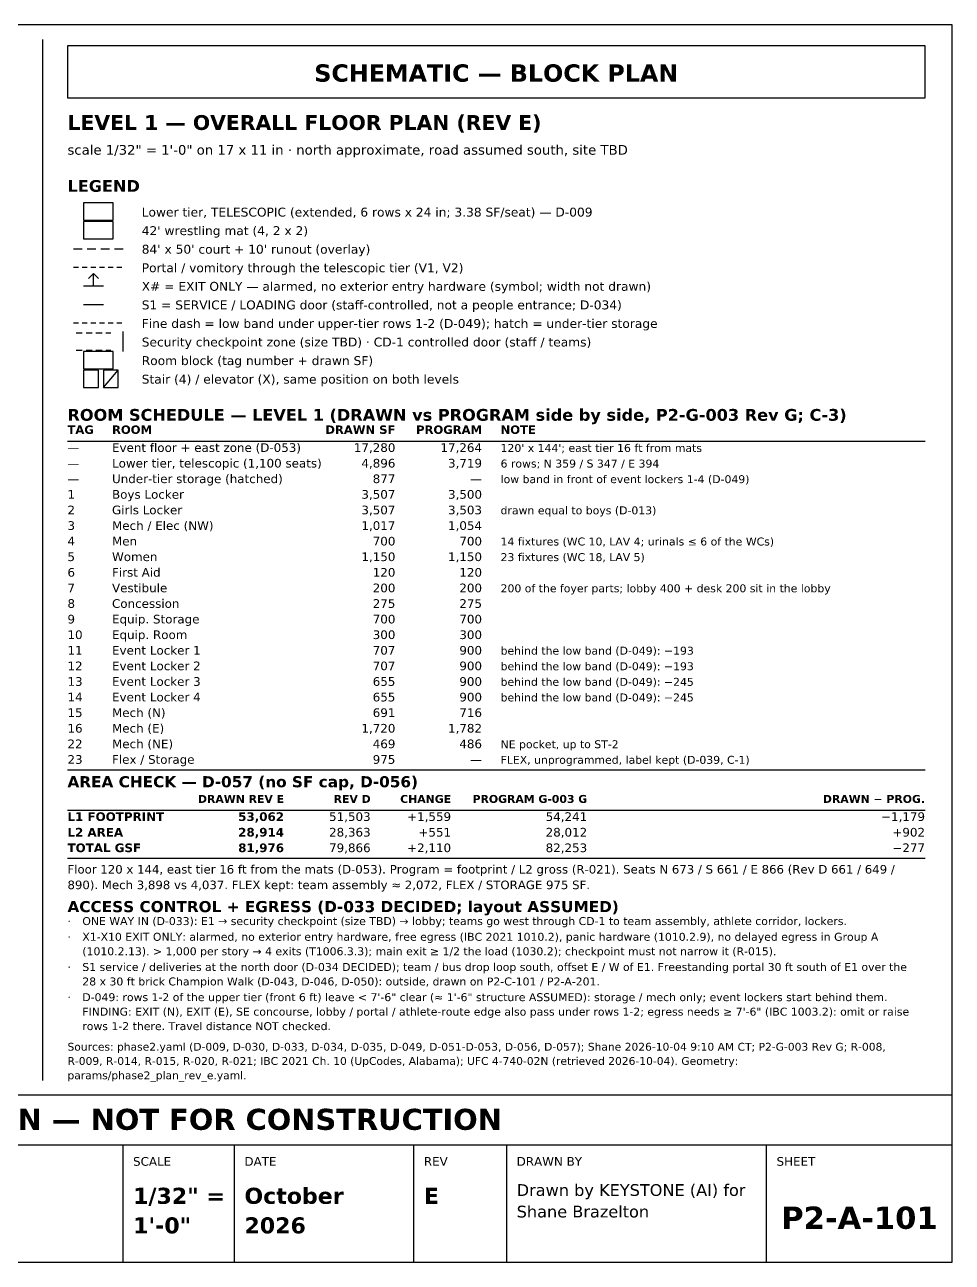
# Model space of a CAD drawing. Header units: inches. Extents: x 0.5 to 16.5, y 0.5 to 10.5.
# Drawn here: x 9 to 16.5, y 0.5 to 10.5 of the extents above; entities that cross this region are included whole.
import ezdxf
from ezdxf.enums import TextEntityAlignment as Align

# ---------------------------------------------------------------- set-up
doc = ezdxf.new("R2010")
doc.units = ezdxf.units.IN
doc.header["$MEASUREMENT"] = 0
for name, color, linetype in [('A-ANNO-TABL', 7, 'Continuous'), ('A-ANNO-TEXT', 7, 'Continuous'), ('G-ANNO-TTLB', 7, 'Continuous')]:
    doc.layers.add(name, color=color, linetype=linetype)
doc.styles.add('KS-BOLD', font='DejaVuSans-Bold.ttf')
doc.styles.add('KS-REG', font='DejaVuSans.ttf')

msp = doc.modelspace()

# ---------------------------------------------------------------- linework, layer by layer
at = {"layer": 'A-ANNO-TABL'}
for p, q in [((9.35, 7.134), (16.28, 7.134)), ((9.35, 4.478), (16.28, 4.478)), ((9.35, 4.152), (16.28, 4.152)), ((9.35, 3.764), (16.28, 3.764))]:
    msp.add_line(p, q, dxfattribs=at)
at = {"layer": 'A-ANNO-TEXT'}
for p, q in [((9.15, 1.97), (9.15, 10.38)), ((9.4, 8.69), (9.47, 8.69)), ((9.51, 8.69), (9.58, 8.69)), ((9.62, 8.69), (9.69, 8.69)), ((9.73, 8.69), (9.8, 8.69)), ((9.4, 8.54), (9.44, 8.54)), ((9.47, 8.54), (9.51, 8.54)), ((9.54, 8.54), (9.58, 8.54)), ((9.61, 8.54), (9.65, 8.54)), ((9.68, 8.54), (9.72, 8.54)), ((9.75, 8.54), (9.79, 8.54)), ((9.56, 8.49), (9.52, 8.45)), ((9.56, 8.39), (9.56, 8.49)), ((9.56, 8.49), (9.6, 8.45)), ((9.48, 8.39), (9.64, 8.39)), ((9.48, 8.24), (9.64, 8.24)), ((9.4, 8.09), (9.44, 8.09)), ((9.42, 8.01), (9.47, 8.01)), ((9.47, 8.09), (9.51, 8.09)), ((9.5, 8.01), (9.55, 8.01)), ((9.54, 8.09), (9.58, 8.09)), ((9.58, 8.01), (9.63, 8.01)), ((9.61, 8.09), (9.65, 8.09)), ((9.66, 8.01), (9.7, 8.01)), ((9.68, 8.09), (9.72, 8.09)), ((9.75, 8.09), (9.79, 8.09)), ((9.8, 7.86), (9.8, 8.02)), ((9.42, 7.87), (9.47, 7.87)), ((9.5, 7.87), (9.55, 7.87)), ((9.58, 7.87), (9.63, 7.87)), ((9.66, 7.87), (9.7, 7.87)), ((9.64, 7.57), (9.76, 7.71))]:
    msp.add_line(p, q, dxfattribs=at)
for points in [[(9.35, 9.91), (16.28, 9.91), (16.28, 10.33), (9.35, 10.33)], [(9.48, 8.92), (9.72, 8.92), (9.72, 9.06), (9.48, 9.06)], [(9.48, 8.77), (9.72, 8.77), (9.72, 8.91), (9.48, 8.91)], [(9.48, 7.72), (9.72, 7.72), (9.72, 7.86), (9.48, 7.86)], [(9.48, 7.57), (9.6, 7.57), (9.6, 7.71), (9.48, 7.71)], [(9.64, 7.57), (9.76, 7.57), (9.76, 7.71), (9.64, 7.71)]]:
    msp.add_lwpolyline(points, close=True, dxfattribs=at)
at = {"layer": 'G-ANNO-TTLB'}
for p, q in [((0.5, 1.45), (16.5, 1.45)), ((9.8, 0.5), (9.8, 1.45)), ((10.7, 0.5), (10.7, 1.45)), ((12.15, 0.5), (12.15, 1.45)), ((12.9, 0.5), (12.9, 1.45)), ((15, 0.5), (15, 1.45))]:
    msp.add_line(p, q, dxfattribs=at)
for points in [[(0.5, 0.5), (16.5, 0.5), (16.5, 10.5), (0.5, 10.5)], [(0.5, 1.45), (16.5, 1.45), (16.5, 1.85), (0.5, 1.85)]]:
    msp.add_lwpolyline(points, close=True, dxfattribs=at)

# ---------------------------------------------------------------- texts
at = {"layer": 'A-ANNO-TABL'}
for s, height, style, p in [('TAG', 0.068, 'KS-BOLD', (9.35, 7.194)), ('ROOM', 0.068, 'KS-BOLD', (9.71, 7.194)), ('NOTE', 0.068, 'KS-BOLD', (12.85, 7.194)), ('Event floor + east zone (D-053)', 0.07, 'KS-REG', (9.71, 7.048)), ("120' x 144'; east tier 16 ft from mats", 0.064, 'KS-REG', (12.85, 7.048)), ('—', 0.07, 'KS-REG', (9.35, 7.048)), ('—', 0.07, 'KS-REG', (9.35, 6.922)), ('Lower tier, telescopic (1,100 seats)', 0.07, 'KS-REG', (9.71, 6.922)), ('6 rows; N 359 / S 347 / E 394', 0.064, 'KS-REG', (12.85, 6.922)), ('—', 0.07, 'KS-REG', (9.35, 6.796)), ('Under-tier storage (hatched)', 0.07, 'KS-REG', (9.71, 6.796)), ('low band in front of event lockers 1-4 (D-049)', 0.064, 'KS-REG', (12.85, 6.796)), ('1', 0.07, 'KS-REG', (9.35, 6.67)), ('Boys Locker', 0.07, 'KS-REG', (9.71, 6.67)), ('2', 0.07, 'KS-REG', (9.35, 6.544)), ('Girls Locker', 0.07, 'KS-REG', (9.71, 6.544)), ('drawn equal to boys (D-013)', 0.064, 'KS-REG', (12.85, 6.544)), ('3', 0.07, 'KS-REG', (9.35, 6.418)), ('Mech / Elec (NW)', 0.07, 'KS-REG', (9.71, 6.418)), ('4', 0.07, 'KS-REG', (9.35, 6.292)), ('Men', 0.07, 'KS-REG', (9.71, 6.292)), ('14 fixtures (WC 10, LAV 4; urinals ≤ 6 of the WCs)', 0.064, 'KS-REG', (12.85, 6.292)), ('5', 0.07, 'KS-REG', (9.35, 6.166)), ('Women', 0.07, 'KS-REG', (9.71, 6.166)), ('23 fixtures (WC 18, LAV 5)', 0.064, 'KS-REG', (12.85, 6.166)), ('6', 0.07, 'KS-REG', (9.35, 6.04)), ('First Aid', 0.07, 'KS-REG', (9.71, 6.04)), ('7', 0.07, 'KS-REG', (9.35, 5.914)), ('Vestibule', 0.07, 'KS-REG', (9.71, 5.914)), ('200 of the foyer parts; lobby 400 + desk 200 sit in the lobby', 0.064, 'KS-REG', (12.85, 5.914)), ('8', 0.07, 'KS-REG', (9.35, 5.788)), ('Concession', 0.07, 'KS-REG', (9.71, 5.788)), ('9', 0.07, 'KS-REG', (9.35, 5.662)), ('Equip. Storage', 0.07, 'KS-REG', (9.71, 5.662)), ('10', 0.07, 'KS-REG', (9.35, 5.536)), ('Equip. Room', 0.07, 'KS-REG', (9.71, 5.536)), ('11', 0.07, 'KS-REG', (9.35, 5.41)), ('Event Locker 1', 0.07, 'KS-REG', (9.71, 5.41)), ('behind the low band (D-049): −193', 0.064, 'KS-REG', (12.85, 5.41)), ('12', 0.07, 'KS-REG', (9.35, 5.284)), ('Event Locker 2', 0.07, 'KS-REG', (9.71, 5.284)), ('behind the low band (D-049): −193', 0.064, 'KS-REG', (12.85, 5.284)), ('13', 0.07, 'KS-REG', (9.35, 5.158)), ('Event Locker 3', 0.07, 'KS-REG', (9.71, 5.158)), ('behind the low band (D-049): −245', 0.064, 'KS-REG', (12.85, 5.158)), ('14', 0.07, 'KS-REG', (9.35, 5.032)), ('Event Locker 4', 0.07, 'KS-REG', (9.71, 5.032)), ('behind the low band (D-049): −245', 0.064, 'KS-REG', (12.85, 5.032)), ('15', 0.07, 'KS-REG', (9.35, 4.906)), ('Mech (N)', 0.07, 'KS-REG', (9.71, 4.906)), ('16', 0.07, 'KS-REG', (9.35, 4.78)), ('Mech (E)', 0.07, 'KS-REG', (9.71, 4.78)), ('22', 0.07, 'KS-REG', (9.35, 4.654)), ('Mech (NE)', 0.07, 'KS-REG', (9.71, 4.654)), ('NE pocket, up to ST-2', 0.064, 'KS-REG', (12.85, 4.654)), ('Flex / Storage', 0.07, 'KS-REG', (9.71, 4.528)), ('23', 0.07, 'KS-REG', (9.35, 4.528)), ('FLEX, unprogrammed, label kept (D-039, C-1)', 0.064, 'KS-REG', (12.85, 4.528)), ('L1 FOOTPRINT', 0.07, 'KS-BOLD', (9.35, 4.066)), ('L2 AREA', 0.07, 'KS-BOLD', (9.35, 3.94)), ('TOTAL GSF', 0.07, 'KS-BOLD', (9.35, 3.814))]:
    msp.add_text(s, height=height, dxfattribs=dict(at, style=style)).set_placement(p)
for s, height, style, p in [('DRAWN SF', 0.068, 'KS-BOLD', (12, 7.194)), ('PROGRAM', 0.068, 'KS-BOLD', (12.7, 7.194)), ('17,280', 0.07, 'KS-REG', (12, 7.048)), ('17,264', 0.07, 'KS-REG', (12.7, 7.048)), ('4,896', 0.07, 'KS-REG', (12, 6.922)), ('3,719', 0.07, 'KS-REG', (12.7, 6.922)), ('877', 0.07, 'KS-REG', (12, 6.796)), ('—', 0.07, 'KS-REG', (12.7, 6.796)), ('3,507', 0.07, 'KS-REG', (12, 6.67)), ('3,500', 0.07, 'KS-REG', (12.7, 6.67)), ('3,507', 0.07, 'KS-REG', (12, 6.544)), ('3,503', 0.07, 'KS-REG', (12.7, 6.544)), ('1,017', 0.07, 'KS-REG', (12, 6.418)), ('1,054', 0.07, 'KS-REG', (12.7, 6.418)), ('700', 0.07, 'KS-REG', (12, 6.292)), ('700', 0.07, 'KS-REG', (12.7, 6.292)), ('1,150', 0.07, 'KS-REG', (12, 6.166)), ('1,150', 0.07, 'KS-REG', (12.7, 6.166)), ('120', 0.07, 'KS-REG', (12, 6.04)), ('120', 0.07, 'KS-REG', (12.7, 6.04)), ('200', 0.07, 'KS-REG', (12, 5.914)), ('200', 0.07, 'KS-REG', (12.7, 5.914)), ('275', 0.07, 'KS-REG', (12, 5.788)), ('275', 0.07, 'KS-REG', (12.7, 5.788)), ('700', 0.07, 'KS-REG', (12, 5.662)), ('700', 0.07, 'KS-REG', (12.7, 5.662)), ('300', 0.07, 'KS-REG', (12, 5.536)), ('300', 0.07, 'KS-REG', (12.7, 5.536)), ('707', 0.07, 'KS-REG', (12, 5.41)), ('900', 0.07, 'KS-REG', (12.7, 5.41)), ('707', 0.07, 'KS-REG', (12, 5.284)), ('900', 0.07, 'KS-REG', (12.7, 5.284)), ('655', 0.07, 'KS-REG', (12, 5.158)), ('900', 0.07, 'KS-REG', (12.7, 5.158)), ('655', 0.07, 'KS-REG', (12, 5.032)), ('900', 0.07, 'KS-REG', (12.7, 5.032)), ('691', 0.07, 'KS-REG', (12, 4.906)), ('716', 0.07, 'KS-REG', (12.7, 4.906)), ('1,720', 0.07, 'KS-REG', (12, 4.78)), ('1,782', 0.07, 'KS-REG', (12.7, 4.78)), ('469', 0.07, 'KS-REG', (12, 4.654)), ('486', 0.07, 'KS-REG', (12.7, 4.654)), ('975', 0.07, 'KS-REG', (12, 4.528)), ('—', 0.07, 'KS-REG', (12.7, 4.528)), ('DRAWN REV E', 0.064, 'KS-BOLD', (11.1, 4.212)), ('REV D', 0.064, 'KS-BOLD', (11.8, 4.212)), ('CHANGE', 0.064, 'KS-BOLD', (12.45, 4.212)), ('PROGRAM G-003 G', 0.064, 'KS-BOLD', (13.55, 4.212)), ('DRAWN − PROG.', 0.064, 'KS-BOLD', (16.28, 4.212)), ('53,062', 0.07, 'KS-BOLD', (11.1, 4.066)), ('51,503', 0.07, 'KS-REG', (11.8, 4.066)), ('+1,559', 0.07, 'KS-REG', (12.45, 4.066)), ('54,241', 0.07, 'KS-REG', (13.55, 4.066)), ('−1,179', 0.07, 'KS-REG', (16.28, 4.066)), ('28,914', 0.07, 'KS-BOLD', (11.1, 3.94)), ('28,363', 0.07, 'KS-REG', (11.8, 3.94)), ('+551', 0.07, 'KS-REG', (12.45, 3.94)), ('28,012', 0.07, 'KS-REG', (13.55, 3.94)), ('+902', 0.07, 'KS-REG', (16.28, 3.94)), ('81,976', 0.07, 'KS-BOLD', (11.1, 3.814)), ('79,866', 0.07, 'KS-REG', (11.8, 3.814)), ('+2,110', 0.07, 'KS-REG', (12.45, 3.814)), ('82,253', 0.07, 'KS-REG', (13.55, 3.814)), ('−277', 0.07, 'KS-REG', (16.28, 3.814))]:
    msp.add_text(s, height=height, dxfattribs=dict(at, style=style)).set_placement(p, align=Align.RIGHT)
at = {"layer": 'A-ANNO-TEXT', "style": 'KS-BOLD'}
msp.add_text('SCHEMATIC — BLOCK PLAN', height=0.14, dxfattribs=at).set_placement((12.815, 10.04), align=Align.CENTER)
at = {"layer": 'A-ANNO-TEXT'}
for s, height, style, p in [('LEVEL 1 — OVERALL FLOOR PLAN (REV E)', 0.12, 'KS-BOLD', (9.35, 9.65)), ('scale 1/32" = 1\'-0" on 17 x 11 in · north approximate, road assumed south, site TBD', 0.078, 'KS-REG', (9.35, 9.45)), ('LEGEND', 0.095, 'KS-BOLD', (9.35, 9.15)), ('Lower tier, TELESCOPIC (extended, 6 rows x 24 in; 3.38 SF/seat) — D-009', 0.072, 'KS-REG', (9.95, 8.95)), ("42' wrestling mat (4, 2 x 2)", 0.072, 'KS-REG', (9.95, 8.8)), ("84' x 50' court + 10' runout (overlay)", 0.072, 'KS-REG', (9.95, 8.65)), ('Portal / vomitory through the telescopic tier (V1, V2)', 0.072, 'KS-REG', (9.95, 8.5)), ('X# = EXIT ONLY — alarmed, no exterior entry hardware (symbol; width not drawn)', 0.072, 'KS-REG', (9.95, 8.35)), ('S1 = SERVICE / LOADING door (staff-controlled, not a people entrance; D-034)', 0.072, 'KS-REG', (9.95, 8.2)), ('Fine dash = low band under upper-tier rows 1-2 (D-049); hatch = under-tier storage', 0.072, 'KS-REG', (9.95, 8.05)), ('Security checkpoint zone (size TBD) · CD-1 controlled door (staff / teams)', 0.072, 'KS-REG', (9.95, 7.9)), ('Room block (tag number + drawn SF)', 0.072, 'KS-REG', (9.95, 7.75)), ('Stair (4) / elevator (X), same position on both levels', 0.072, 'KS-REG', (9.95, 7.6)), ('ROOM SCHEDULE — LEVEL 1 (DRAWN vs PROGRAM side by side, P2-G-003 Rev G; C-3)', 0.095, 'KS-BOLD', (9.35, 7.3)), ('AREA CHECK — D-057 (no SF cap, D-056)', 0.09, 'KS-BOLD', (9.35, 4.338)), ('Floor 120 x 144, east tier 16 ft from the mats (D-053). Program = footprint / L2 gross (R-021). Seats N 673 / S 661 / E 866 (Rev D 661 / 649 /', 0.069, 'KS-REG', (9.35, 3.641)), ('890). Mech 3,898 vs 4,037. FLEX kept: team assembly ≈ 2,072, FLEX / STORAGE 975 SF.', 0.069, 'KS-REG', (9.35, 3.515)), ('ACCESS CONTROL + EGRESS (D-033 DECIDED; layout ASSUMED)', 0.09, 'KS-BOLD', (9.35, 3.329)), ('·', 0.064, 'KS-REG', (9.35, 3.225)), ('ONE WAY IN (D-033): E1 → security checkpoint (size TBD) → lobby; teams go west through CD-1 to team assembly, athlete corridor, lockers.', 0.064, 'KS-REG', (9.47, 3.225)), ('·', 0.064, 'KS-REG', (9.35, 3.098)), ('X1-X10 EXIT ONLY: alarmed, no exterior entry hardware, free egress (IBC 2021 1010.2), panic hardware (1010.2.9), no delayed egress in Group A', 0.064, 'KS-REG', (9.47, 3.098)), ('(1010.2.13). > 1,000 per story → 4 exits (T1006.3.3); main exit ≥ 1/2 the load (1030.2); checkpoint must not narrow it (R-015).', 0.064, 'KS-REG', (9.47, 2.981)), ('S1 service / deliveries at the north door (D-034 DECIDED); team / bus drop loop south, offset E / W of E1. Freestanding portal 30 ft south of E1 over the', 0.064, 'KS-REG', (9.47, 2.854)), ('·', 0.064, 'KS-REG', (9.35, 2.854)), ('28 x 30 ft brick Champion Walk (D-043, D-046, D-050): outside, drawn on P2-C-101 / P2-A-201.', 0.064, 'KS-REG', (9.47, 2.737)), ('·', 0.064, 'KS-REG', (9.35, 2.61)), ('D-049: rows 1-2 of the upper tier (front 6 ft) leave < 7\'-6" clear (≈ 1\'-6" structure ASSUMED): storage / mech only; event lockers start behind them.', 0.064, 'KS-REG', (9.47, 2.61)), ('FINDING: EXIT (N), EXIT (E), SE concourse, lobby / portal / athlete-route edge also pass under rows 1-2; egress needs ≥ 7\'-6" (IBC 1003.2): omit or raise', 0.064, 'KS-REG', (9.47, 2.493)), ('rows 1-2 there. Travel distance NOT checked.', 0.064, 'KS-REG', (9.47, 2.376)), ('Sources: phase2.yaml (D-009, D-030, D-033, D-034, D-035, D-049, D-051-D-053, D-056, D-057); Shane 2026-10-04 9:10 AM CT; P2-G-003 Rev G; R-008,', 0.063, 'KS-REG', (9.35, 2.21)), ('R-009, R-014, R-015, R-020, R-021; IBC 2021 Ch. 10 (UpCodes, Alabama); UFC 4-740-02N (retrieved 2026-10-04). Geometry:', 0.063, 'KS-REG', (9.35, 2.095)), ('params/phase2_plan_rev_e.yaml.', 0.063, 'KS-REG', (9.35, 1.979))]:
    msp.add_text(s, height=height, dxfattribs=dict(at, style=style)).set_placement(p)
at = {"layer": 'G-ANNO-TTLB', "style": 'KS-BOLD'}
for s, height, p in [('PRELIMINARY — CONCEPTUAL DESIGN — NOT FOR CONSTRUCTION', 0.17, (8.5, 1.57)), ('P2-A-101', 0.18, (15.75, 0.77))]:
    msp.add_text(s, height=height, dxfattribs=at).set_placement(p, align=Align.CENTER)
at = {"layer": 'G-ANNO-TTLB'}
for s, height, style, p in [('SCALE', 0.07, 'KS-REG', (9.88, 1.28)), ('DATE', 0.07, 'KS-REG', (10.78, 1.28)), ('REV', 0.07, 'KS-REG', (12.23, 1.28)), ('DRAWN BY', 0.07, 'KS-REG', (12.98, 1.28)), ('SHEET', 0.07, 'KS-REG', (15.08, 1.28)), ('1/32" =', 0.13, 'KS-BOLD', (9.88, 0.972)), ('October', 0.13, 'KS-BOLD', (10.78, 0.972)), ('E', 0.13, 'KS-BOLD', (12.23, 0.972)), ('Drawn by KEYSTONE (AI) for', 0.095, 'KS-REG', (12.98, 1.036)), ('Shane Brazelton', 0.095, 'KS-REG', (12.98, 0.862)), ('1\'-0"', 0.13, 'KS-BOLD', (9.88, 0.733)), ('2026', 0.13, 'KS-BOLD', (10.78, 0.733))]:
    msp.add_text(s, height=height, dxfattribs=dict(at, style=style)).set_placement(p)

doc.saveas('drawing.dxf')
